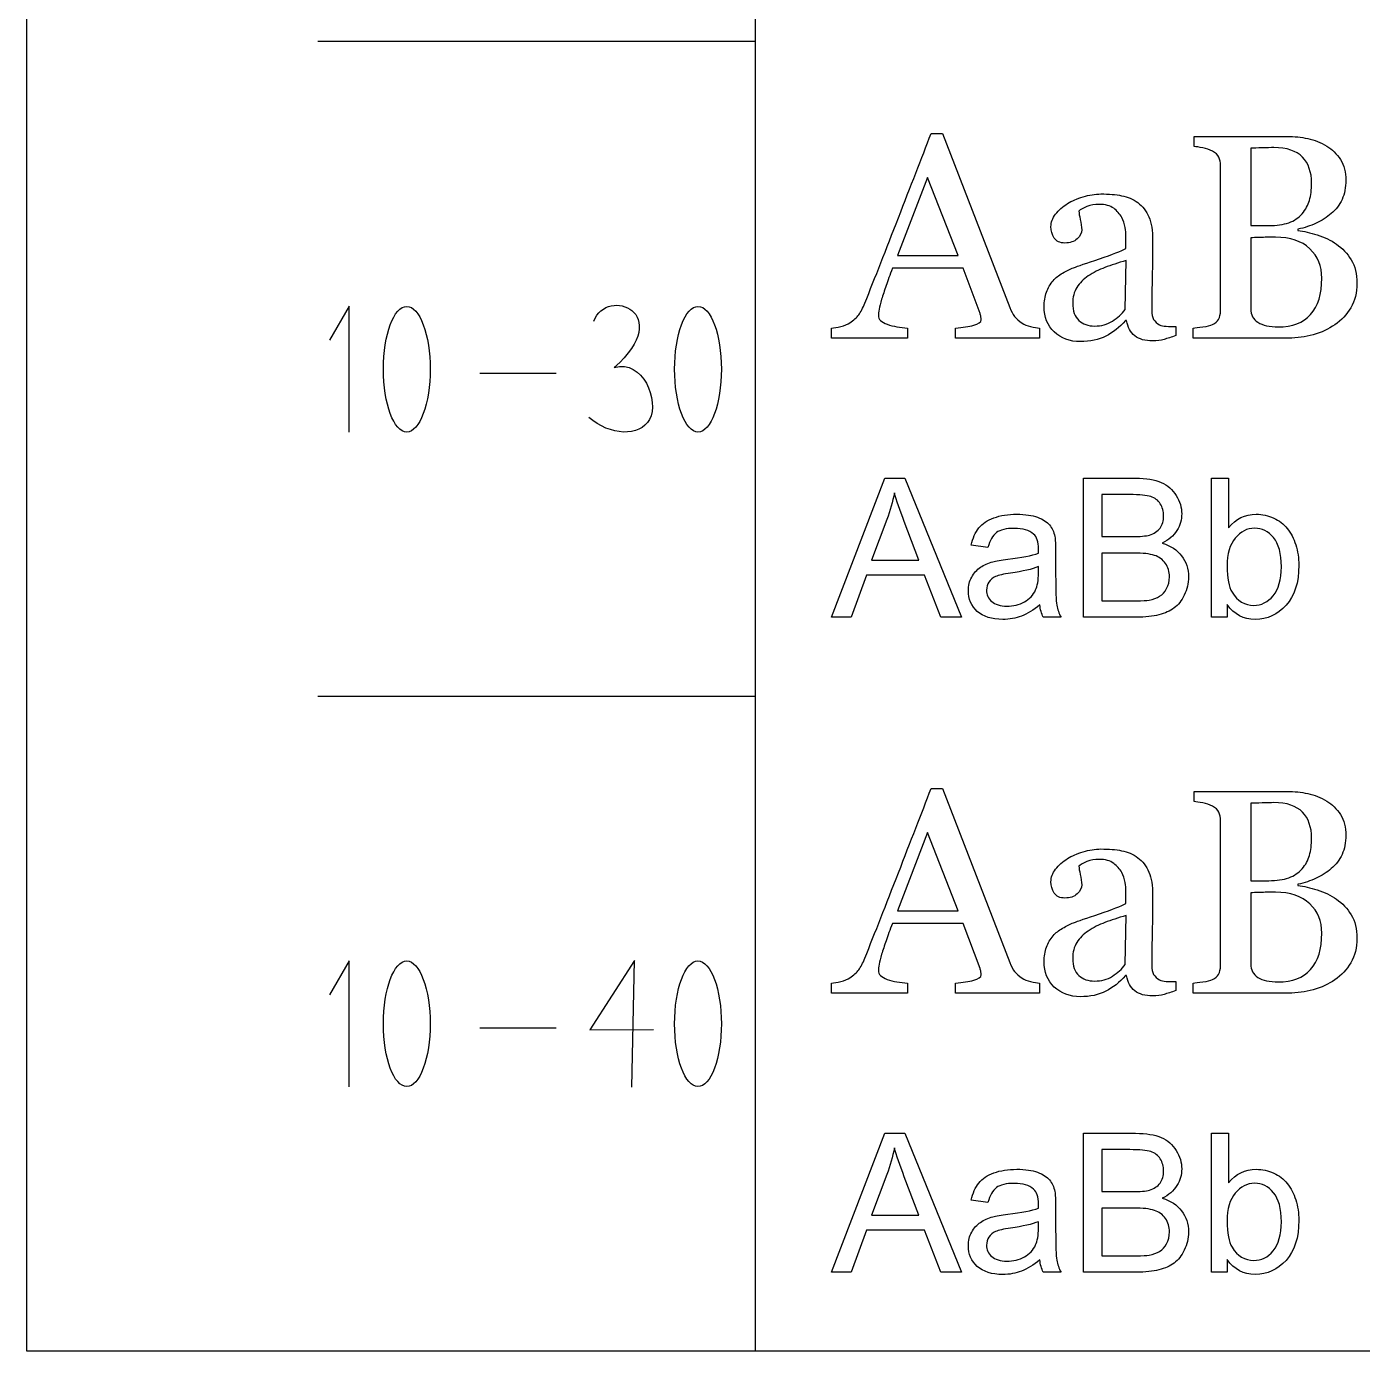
# Model space of a CAD drawing. Header units: inches. Extents: x 0 to 4, y 0 to 2.5.
# Drawn here: x 0 to 1.147, y 0 to 1.137 of the extents above; entities that cross this region are included whole.
import ezdxf

# ---------------------------------------------------------------- set-up
doc = ezdxf.new("R2010")
doc.units = ezdxf.units.IN
doc.layers.get('0').update_dxf_attribs({"linetype": 'CONTINUOUS'})

msp = doc.modelspace()

# ---------------------------------------------------------------- linework, layer by layer
at = {"color": 7}
for p, q in [((0, 0), (0, 2.5)), ((0.62535, 2.5), (0.62535, 0)), ((0.25, 1.125), (0.62535, 1.125)), ((0.776421, 1.045722), (0.786187, 1.045722)), ((0.786187, 1.045722), (0.843926, 0.896308)), ((1.002129, 1.034614), (1.002129, 1.043281)), ((1.002129, 1.043281), (1.082085, 1.043281)), ((1.050836, 1.033149), (1.050836, 0.966621)), ((1.024835, 0.893622), (1.024835, 1.018134)), ((0.77337, 1.008002), (0.747613, 0.940864)), ((0.799615, 0.940864), (0.77337, 1.008002)), ((1.095025, 0.976874), (1.095025, 0.976874)), ((1.050836, 0.966621), (1.066338, 0.966621)), ((1.091363, 0.963569), (1.091363, 0.96247)), ((0.943658, 0.946967), (0.943658, 0.959052)), ((1.050835, 0.956245), (1.050835, 0.895209)), ((0.747613, 0.940864), (0.799615, 0.940864)), ((1.124444, 0.950751), (1.124444, 0.950751)), ((0.80401, 0.929999), (0.743341, 0.929999)), ((0.818414, 0.891181), (0.80401, 0.929999)), ((0.943169, 0.894599), (0.943902, 0.936713)), ((1.111871, 0.921577), (1.111871, 0.921577)), ((0.276854, 0.897512), (0.259957, 0.868246)), ((0.276854, 0.789228), (0.276854, 0.897512)), ((0.944146, 0.885078), (0.943414, 0.885078)), ((0.690972, 0.870063), (0.690972, 0.87873)), ((0.756158, 0.87873), (0.756158, 0.870063)), ((0.797295, 0.870063), (0.797295, 0.87873)), ((0.869439, 0.87873), (0.869439, 0.870063)), ((0.986506, 0.880072), (0.986504, 0.87226)), ((1.001275, 0.870063), (1.001275, 0.87873)), ((0.756158, 0.870063), (0.690972, 0.870063)), ((0.869439, 0.870063), (0.797295, 0.870063)), ((1.083306, 0.870063), (1.001275, 0.870063)), ((0.346379, 0.843369), (0.346379, 0.843369)), ((0.388961, 0.839905), (0.454433, 0.839905)), ((0.596379, 0.843369), (0.596379, 0.843369)), ((0.690972, 0.630425), (0.736789, 0.749729)), ((0.736789, 0.749729), (0.753798, 0.749729)), ((0.753798, 0.749729), (0.802626, 0.630425)), ((0.907281, 0.630425), (0.907281, 0.749729)), ((0.907281, 0.749729), (0.95204, 0.749729)), ((1.017144, 0.630425), (1.017144, 0.749729)), ((1.017144, 0.749729), (1.031792, 0.749729)), ((1.031792, 0.749729), (1.031792, 0.707167)), ((0.946913, 0.73565), (0.923068, 0.73565)), ((0.923068, 0.73565), (0.923068, 0.699599)), ((0.738498, 0.71441), (0.725396, 0.679416)), ((0.765842, 0.679416), (0.753391, 0.712457)), ((0.923068, 0.699599), (0.948866, 0.699599)), ((0.825251, 0.69024), (0.810928, 0.692193)), ((0.725396, 0.679416), (0.765842, 0.679416)), ((0.883356, 0.68617), (0.883356, 0.666639)), ((0.950656, 0.68552), (0.923068, 0.68552)), ((0.923068, 0.68552), (0.923068, 0.644504)), ((0.720839, 0.666558), (0.707737, 0.630425)), ((0.770725, 0.666558), (0.720839, 0.666558)), ((0.784641, 0.630425), (0.770725, 0.666558)), ((0.868543, 0.66843), (0.868544, 0.673801)), ((1.030573, 0.674289), (1.030573, 0.674289)), ((0.923068, 0.644504), (0.952772, 0.644504)), ((0.869765, 0.641086), (0.869764, 0.641086)), ((1.030734, 0.641249), (1.030734, 0.630425)), ((0.707737, 0.630425), (0.690972, 0.630425)), ((0.802626, 0.630425), (0.784641, 0.630425)), ((0.887995, 0.630425), (0.872694, 0.630425)), ((0.952772, 0.630425), (0.907281, 0.630425)), ((1.030734, 0.630425), (1.017144, 0.630425)), ((0.25, 0.5625), (0.625, 0.5625)), ((0.776422, 0.483222), (0.786187, 0.483222)), ((0.786187, 0.483222), (0.843927, 0.333808)), ((1.002129, 0.472114), (1.002129, 0.480781)), ((1.002129, 0.480781), (1.082085, 0.480781)), ((1.050836, 0.470649), (1.050836, 0.404121)), ((1.024835, 0.331123), (1.024835, 0.455634)), ((0.77337, 0.445502), (0.747613, 0.378364)), ((0.799615, 0.378364), (0.77337, 0.445502)), ((1.095025, 0.414375), (1.095025, 0.414374)), ((1.050836, 0.404121), (1.066338, 0.404121)), ((0.943658, 0.384467), (0.943658, 0.396552)), ((1.050835, 0.393745), (1.050835, 0.33271)), ((1.091363, 0.401069), (1.091363, 0.39997)), ((1.124444, 0.388251), (1.124444, 0.388251)), ((0.80401, 0.367499), (0.743341, 0.367499)), ((0.747613, 0.378364), (0.799615, 0.378364)), ((0.818414, 0.328681), (0.80401, 0.367499)), ((0.943169, 0.332099), (0.943902, 0.374213)), ((1.111871, 0.359077), (1.111871, 0.359077)), ((0.276854, 0.335393), (0.259957, 0.306126)), ((0.276854, 0.227109), (0.276854, 0.335393)), ((0.521677, 0.335654), (0.483325, 0.276059)), ((0.519563, 0.226847), (0.521677, 0.335654)), ((0.944146, 0.322577), (0.943414, 0.322577)), ((0.690972, 0.307562), (0.690972, 0.316229)), ((0.756158, 0.316229), (0.756158, 0.307562)), ((0.797295, 0.307563), (0.797295, 0.31623)), ((0.869439, 0.31623), (0.869439, 0.307563)), ((0.986506, 0.317572), (0.986504, 0.30976)), ((1.001275, 0.307563), (1.001275, 0.31623)), ((0.756158, 0.307562), (0.690972, 0.307562)), ((0.869439, 0.307563), (0.797295, 0.307563)), ((1.083306, 0.307563), (1.001275, 0.307563)), ((0.346379, 0.28125), (0.346379, 0.28125)), ((0.388961, 0.277785), (0.454433, 0.277785)), ((0.483325, 0.276059), (0.538037, 0.276449)), ((0.596379, 0.28125), (0.596379, 0.28125)), ((0.690972, 0.067925), (0.736789, 0.187229)), ((0.736789, 0.187229), (0.753798, 0.187229)), ((0.753798, 0.187229), (0.802626, 0.067925)), ((0.907281, 0.067925), (0.907281, 0.187229)), ((0.907281, 0.187229), (0.95204, 0.187229)), ((1.017144, 0.067925), (1.017144, 0.187229)), ((1.017144, 0.187229), (1.031792, 0.187229)), ((1.031792, 0.187229), (1.031792, 0.144667)), ((0.946913, 0.17315), (0.923068, 0.17315)), ((0.923068, 0.17315), (0.923068, 0.137099)), ((0.738498, 0.15191), (0.725396, 0.116916)), ((0.765842, 0.116916), (0.753391, 0.149957)), ((0.825251, 0.12774), (0.810928, 0.129693)), ((0.923068, 0.137099), (0.948866, 0.137099)), ((0.725396, 0.116916), (0.765842, 0.116916)), ((0.883356, 0.123671), (0.883356, 0.104139)), ((0.950656, 0.12302), (0.923068, 0.12302)), ((0.923068, 0.12302), (0.923068, 0.082004)), ((0.720839, 0.104058), (0.707737, 0.067925)), ((0.770725, 0.104058), (0.720839, 0.104058)), ((0.784641, 0.067925), (0.770725, 0.104058)), ((0.868543, 0.10593), (0.868544, 0.111301)), ((1.030573, 0.111789), (1.030573, 0.111789)), ((0.923068, 0.082004), (0.952772, 0.082004)), ((0.869765, 0.078586), (0.869764, 0.078586)), ((1.030734, 0.078749), (1.030734, 0.067925)), ((0.707737, 0.067925), (0.690972, 0.067925)), ((0.802626, 0.067925), (0.784641, 0.067925)), ((0.887995, 0.067925), (0.872694, 0.067925)), ((0.952772, 0.067925), (0.907281, 0.067925)), ((1.030734, 0.067925), (1.017144, 0.067925)), ((4, 0), (0, 0))]:
    msp.add_line(p, q, dxfattribs=at)
for points in [[(0.748345, 0.973335), (0.758843, 1.000434), (0.768202, 1.024564), (0.776421, 1.045722)], [(1.009698, 1.033393), (1.006687, 1.034044), (1.004164, 1.034451), (1.002129, 1.034614)], [(1.017876, 1.030585), (1.015435, 1.031806), (1.012709, 1.032742), (1.009698, 1.033393)], [(1.060723, 1.033393), (1.056817, 1.033312), (1.053521, 1.03323), (1.050836, 1.033149)], [(1.070611, 1.033637), (1.068007, 1.033637), (1.064711, 1.033556), (1.060723, 1.033393)], [(1.095269, 1.025458), (1.090061, 1.030911), (1.081841, 1.033637), (1.070611, 1.033637)], [(1.082085, 1.043281), (1.08827, 1.043281), (1.09417, 1.04267), (1.099786, 1.041449)], [(1.099786, 1.041449), (1.105482, 1.040229), (1.110894, 1.038072), (1.116021, 1.03498)], [(1.116021, 1.03498), (1.120822, 1.032131), (1.124769, 1.028266), (1.127862, 1.023383)], [(1.02337, 1.025458), (1.022474, 1.027574), (1.020643, 1.029283), (1.017876, 1.030585)], [(1.024835, 1.018134), (1.024835, 1.020901), (1.024346, 1.023342), (1.02337, 1.025458)], [(1.103082, 1.00312), (1.103082, 1.012641), (1.100477, 1.020087), (1.095269, 1.025458)], [(1.127862, 1.023383), (1.130954, 1.0185), (1.1325, 1.012559), (1.1325, 1.005561)], [(1.101251, 0.988349), (1.102471, 0.992499), (1.103082, 0.997423), (1.103082, 1.00312)], [(1.1325, 1.005561), (1.1325, 0.999457), (1.131402, 0.994005), (1.129205, 0.989203)], [(0.89361, 0.985664), (0.897272, 0.987942), (0.901707, 0.989855), (0.906916, 0.991401)], [(0.906916, 0.991401), (0.912124, 0.993028), (0.91721, 0.993842), (0.922174, 0.993842)], [(0.922174, 0.993842), (0.92901, 0.993842), (0.934951, 0.993354), (0.939997, 0.992377)], [(0.939997, 0.992377), (0.945124, 0.991482), (0.949762, 0.989488), (0.953913, 0.986396)], [(0.953913, 0.986396), (0.958063, 0.983385), (0.961196, 0.979275), (0.963312, 0.974067)], [(1.095025, 0.976874), (1.098036, 0.980374), (1.100111, 0.984199), (1.101251, 0.988349)], [(1.129205, 0.989203), (1.127007, 0.984483), (1.123915, 0.980414), (1.119927, 0.976996)], [(0.879328, 0.965766), (0.879328, 0.96951), (0.88063, 0.97309), (0.883234, 0.976508)], [(0.883234, 0.976508), (0.885919, 0.979926), (0.889378, 0.982978), (0.89361, 0.985664)], [(0.910089, 0.982978), (0.906915, 0.981757), (0.904677, 0.980455), (0.903375, 0.979072)], [(0.903375, 0.979072), (0.903375, 0.977444), (0.903741, 0.975044), (0.904474, 0.97187)], [(0.920587, 0.984931), (0.916843, 0.984931), (0.913344, 0.98428), (0.910089, 0.982978)], [(0.93316, 0.981513), (0.93023, 0.983792), (0.926039, 0.984931), (0.920587, 0.984931)], [(0.940118, 0.973701), (0.938491, 0.976712), (0.936171, 0.979316), (0.93316, 0.981513)], [(1.083428, 0.969184), (1.08823, 0.970893), (1.092095, 0.973456), (1.095025, 0.976874)], [(1.119927, 0.976996), (1.116184, 0.973741), (1.111871, 0.970974), (1.106988, 0.968695)], [(0.719537, 0.900093), (0.728244, 0.921821), (0.737847, 0.946235), (0.748345, 0.973335)], [(0.882135, 0.956), (0.880263, 0.95893), (0.879328, 0.962185), (0.879328, 0.965766)], [(0.904474, 0.97187), (0.905288, 0.968696), (0.905695, 0.965766), (0.905695, 0.963081)], [(0.942926, 0.965156), (0.942519, 0.968167), (0.941583, 0.971015), (0.940118, 0.973701)], [(0.943658, 0.959052), (0.943658, 0.96011), (0.943414, 0.962145), (0.942926, 0.965156)], [(0.963312, 0.974067), (0.965509, 0.96894), (0.966608, 0.962307), (0.966608, 0.954169)], [(1.066338, 0.966621), (1.073012, 0.966621), (1.078708, 0.967475), (1.083428, 0.969184)], [(1.106988, 0.968695), (1.102187, 0.966498), (1.096978, 0.964789), (1.091363, 0.963569)], [(0.891168, 0.951728), (0.887099, 0.951728), (0.884088, 0.953152), (0.882135, 0.956)], [(0.901788, 0.955268), (0.899266, 0.952908), (0.895726, 0.951728), (0.891168, 0.951728)], [(0.905695, 0.963081), (0.905695, 0.960232), (0.904393, 0.957628), (0.901788, 0.955268)], [(0.966608, 0.954169), (0.966608, 0.942532), (0.966486, 0.932197), (0.966242, 0.923163)], [(1.058892, 0.956489), (1.055311, 0.956407), (1.052626, 0.956326), (1.050835, 0.956245)], [(1.072076, 0.956733), (1.066867, 0.956733), (1.062473, 0.956651), (1.058892, 0.956489)], [(1.101495, 0.946845), (1.094659, 0.953437), (1.084852, 0.956733), (1.072076, 0.956733)], [(1.091363, 0.96247), (1.096327, 0.9619), (1.101861, 0.960639), (1.107965, 0.958685)], [(1.107965, 0.958685), (1.114149, 0.956814), (1.119643, 0.954169), (1.124444, 0.950751)], [(0.920953, 0.938178), (0.932183, 0.941922), (0.939752, 0.944851), (0.943658, 0.946967)], [(1.111871, 0.921577), (1.111871, 0.93183), (1.108412, 0.940253), (1.101495, 0.946845)], [(1.124444, 0.950751), (1.129489, 0.947333), (1.133681, 0.942858), (1.137017, 0.937324)], [(0.743341, 0.929999), (0.741062, 0.924303), (0.73919, 0.919338), (0.737725, 0.915107)], [(0.889337, 0.925849), (0.892673, 0.927802), (0.895806, 0.929348), (0.898736, 0.930488)], [(0.898736, 0.930488), (0.902398, 0.931871), (0.909804, 0.934435), (0.920953, 0.938178)], [(0.925713, 0.930732), (0.920505, 0.928779), (0.915663, 0.926337), (0.911187, 0.923408)], [(0.943902, 0.936713), (0.936985, 0.934679), (0.930922, 0.932685), (0.925713, 0.930732)], [(1.137017, 0.937324), (1.140354, 0.93179), (1.142022, 0.925076), (1.142022, 0.917182)], [(0.875421, 0.909492), (0.876723, 0.913154), (0.878676, 0.91645), (0.88128, 0.919379)], [(0.88128, 0.919379), (0.883315, 0.921821), (0.886, 0.923977), (0.889337, 0.925849)], [(0.911187, 0.923408), (0.907118, 0.920641), (0.903904, 0.917345), (0.901544, 0.91352)], [(0.966242, 0.923163), (0.965998, 0.914212), (0.965876, 0.904405), (0.965876, 0.893744)], [(1.102227, 0.890327), (1.108656, 0.897407), (1.111871, 0.907823), (1.111871, 0.921577)], [(0.486745, 0.884622), (0.498421, 0.915011), (0.556876, 0.89153), (0.504473, 0.844768)], [(0.737725, 0.915107), (0.736342, 0.910875), (0.73508, 0.906969), (0.733941, 0.903388)], [(0.873467, 0.897041), (0.873467, 0.901679), (0.874118, 0.90583), (0.875421, 0.909492)], [(0.901544, 0.91352), (0.899183, 0.909776), (0.898003, 0.905301), (0.898003, 0.900092)], [(1.142022, 0.917182), (1.142022, 0.909125), (1.140272, 0.902127), (1.136773, 0.896186)], [(0.306215, 0.843369), (0.306215, 0.873164), (0.315206, 0.897317), (0.326297, 0.897317)], [(0.326297, 0.897317), (0.331623, 0.897317), (0.336731, 0.891633), (0.340498, 0.881516)], [(0.562097, 0.881516), (0.565863, 0.891633), (0.570971, 0.897317), (0.576297, 0.897317)], [(0.576297, 0.897317), (0.587388, 0.897317), (0.596379, 0.873164), (0.596379, 0.843369)], [(0.714288, 0.890083), (0.716078, 0.892524), (0.717828, 0.895861), (0.719537, 0.900093)], [(0.731744, 0.894843), (0.731337, 0.892646), (0.731134, 0.890855), (0.731134, 0.889472)], [(0.733941, 0.903388), (0.732883, 0.899888), (0.732151, 0.89704), (0.731744, 0.894843)], [(0.843926, 0.896308), (0.845147, 0.893135), (0.84653, 0.890571), (0.848077, 0.888618)], [(0.882134, 0.875312), (0.876356, 0.880846), (0.873467, 0.888089), (0.873467, 0.897041)], [(0.898003, 0.900092), (0.898003, 0.893338), (0.899753, 0.888373), (0.903252, 0.8852)], [(0.932061, 0.884589), (0.936455, 0.887438), (0.940158, 0.890774), (0.943169, 0.894599)], [(1.050835, 0.895209), (1.050835, 0.890083), (1.052911, 0.886217), (1.057061, 0.883613)], [(1.136773, 0.896186), (1.133274, 0.890245), (1.128716, 0.885362), (1.123101, 0.881538)], [(0.698907, 0.880073), (0.702081, 0.880887), (0.704685, 0.881945), (0.706719, 0.883247)], [(0.706719, 0.883247), (0.709974, 0.885444), (0.712497, 0.887723), (0.714288, 0.890083)], [(0.731134, 0.889472), (0.731134, 0.886217), (0.733697, 0.883694), (0.738824, 0.881903)], [(0.813043, 0.881171), (0.817274, 0.882392), (0.81939, 0.883898), (0.81939, 0.885688)], [(0.819146, 0.888373), (0.818983, 0.889431), (0.818739, 0.890367), (0.818414, 0.891181)], [(0.81939, 0.885688), (0.81939, 0.88642), (0.819309, 0.887315), (0.819146, 0.888373)], [(0.848077, 0.888618), (0.849623, 0.886665), (0.851779, 0.884752), (0.854546, 0.882881)], [(0.903252, 0.8852), (0.906833, 0.882026), (0.91135, 0.880439), (0.916802, 0.880439)], [(0.916802, 0.880439), (0.92258, 0.880439), (0.927666, 0.881822), (0.932061, 0.884589)], [(0.943414, 0.885078), (0.938124, 0.879218), (0.932427, 0.874742), (0.926324, 0.87165)], [(0.951348, 0.872016), (0.947605, 0.875027), (0.945204, 0.879381), (0.944146, 0.885078)], [(0.965876, 0.893744), (0.965876, 0.890571), (0.966405, 0.888048), (0.967463, 0.886176)], [(0.967463, 0.886176), (0.968602, 0.884304), (0.970311, 0.882717), (0.97259, 0.881415)], [(1.017876, 0.881659), (1.020399, 0.882799), (1.02219, 0.884304), (1.023248, 0.886176)], [(1.023248, 0.886176), (1.024306, 0.888129), (1.024835, 0.890611), (1.024835, 0.893622)], [(1.057061, 0.883613), (1.061211, 0.881009), (1.066989, 0.879706), (1.074395, 0.879706)], [(1.074395, 0.879706), (1.086521, 0.879706), (1.095798, 0.883247), (1.102227, 0.890327)], [(0.340498, 0.881516), (0.344264, 0.871399), (0.346379, 0.857677), (0.346379, 0.843369)], [(0.556215, 0.843369), (0.556215, 0.857677), (0.558331, 0.871399), (0.562097, 0.881516)], [(0.690972, 0.87873), (0.693088, 0.878893), (0.695733, 0.87934), (0.698907, 0.880073)], [(0.738824, 0.881903), (0.743951, 0.880113), (0.749729, 0.879055), (0.756158, 0.87873)], [(0.797295, 0.87873), (0.803643, 0.879137), (0.808892, 0.879951), (0.813043, 0.881171)], [(0.854546, 0.882881), (0.856418, 0.881741), (0.858859, 0.880765), (0.861871, 0.879951)], [(0.861871, 0.879951), (0.864882, 0.879219), (0.867405, 0.878812), (0.869439, 0.87873)], [(0.904473, 0.867011), (0.89544, 0.867011), (0.887994, 0.869778), (0.882134, 0.875312)], [(0.926324, 0.87165), (0.920302, 0.868557), (0.913018, 0.867011), (0.904473, 0.867011)], [(0.966607, 0.867622), (0.960259, 0.867622), (0.955173, 0.869086), (0.951348, 0.872016)], [(0.97259, 0.881415), (0.97381, 0.880683), (0.975723, 0.880276), (0.978327, 0.880194)], [(0.986504, 0.87226), (0.98268, 0.870877), (0.979302, 0.869778), (0.976373, 0.868964)], [(0.978327, 0.880194), (0.981013, 0.880113), (0.983739, 0.880072), (0.986506, 0.880072)], [(1.001275, 0.87873), (1.003228, 0.878893), (1.006076, 0.879218), (1.00982, 0.879706)], [(1.00982, 0.879706), (1.013563, 0.880276), (1.016249, 0.880927), (1.017876, 0.881659)], [(1.104546, 0.872993), (1.09771, 0.87104), (1.09063, 0.870063), (1.083306, 0.870063)], [(1.123101, 0.881538), (1.117649, 0.877794), (1.111464, 0.874946), (1.104546, 0.872993)], [(0.976373, 0.868964), (0.973524, 0.868069), (0.970269, 0.867622), (0.966607, 0.867622)], [(0.504473, 0.844768), (0.528882, 0.852325), (0.543358, 0.815964), (0.534697, 0.800261)], [(0.326297, 0.789421), (0.315206, 0.789421), (0.306215, 0.813574), (0.306215, 0.843369)], [(0.346379, 0.843369), (0.346379, 0.829061), (0.344264, 0.815339), (0.340498, 0.805222)], [(0.562097, 0.805222), (0.558331, 0.815339), (0.556215, 0.829061), (0.556215, 0.843369)], [(0.596379, 0.843369), (0.596379, 0.813574), (0.587388, 0.789421), (0.576297, 0.789421)], [(0.340498, 0.805222), (0.336731, 0.795105), (0.331623, 0.789421), (0.326297, 0.789421)], [(0.576297, 0.789421), (0.570971, 0.789421), (0.565863, 0.795105), (0.562097, 0.805222)], [(0.534697, 0.800261), (0.526286, 0.785012), (0.500885, 0.786003), (0.482482, 0.802027)], [(0.95204, 0.749729), (0.961154, 0.749729), (0.968451, 0.748508), (0.973931, 0.746066)], [(0.973931, 0.746066), (0.979465, 0.743679), (0.983778, 0.739963), (0.98687, 0.734917)], [(0.744927, 0.737196), (0.743408, 0.729546), (0.741265, 0.721951), (0.738498, 0.71441)], [(0.753391, 0.712457), (0.749593, 0.722493), (0.746772, 0.73074), (0.744927, 0.737196)], [(0.96506, 0.733941), (0.961534, 0.73508), (0.955485, 0.73565), (0.946913, 0.73565)], [(0.973198, 0.727756), (0.971299, 0.730794), (0.968587, 0.732856), (0.96506, 0.733941)], [(0.98687, 0.734917), (0.990017, 0.729926), (0.99159, 0.724691), (0.99159, 0.719211)], [(0.976047, 0.717339), (0.976047, 0.7213), (0.975097, 0.724772), (0.973198, 0.727756)], [(0.817357, 0.707004), (0.820341, 0.710802), (0.824654, 0.713704), (0.830296, 0.715712)], [(0.830296, 0.715712), (0.835939, 0.717773), (0.842476, 0.718804), (0.849909, 0.718804)], [(0.849909, 0.718804), (0.857288, 0.718804), (0.863283, 0.717936), (0.867894, 0.7162)], [(0.867894, 0.7162), (0.872506, 0.714464), (0.875896, 0.712267), (0.878067, 0.709608)], [(0.972954, 0.706923), (0.975016, 0.70969), (0.976047, 0.713162), (0.976047, 0.717339)], [(0.99159, 0.719211), (0.99159, 0.714111), (0.990207, 0.70931), (0.98744, 0.704807)], [(1.031792, 0.707167), (1.037977, 0.714925), (1.045871, 0.718804), (1.055474, 0.718804)], [(1.055474, 0.718804), (1.060791, 0.718804), (1.065809, 0.717719), (1.070529, 0.715549)], [(1.070529, 0.715549), (1.075303, 0.713433), (1.07921, 0.710422), (1.082248, 0.706516)], [(0.810928, 0.692193), (0.81223, 0.698323), (0.814373, 0.70326), (0.817357, 0.707004)], [(0.832494, 0.703016), (0.829239, 0.700629), (0.826824, 0.69637), (0.825251, 0.69024)], [(0.847793, 0.706678), (0.840903, 0.706678), (0.835803, 0.705458), (0.832494, 0.703016)], [(0.864476, 0.701714), (0.860733, 0.705024), (0.855172, 0.706678), (0.847793, 0.706678)], [(0.868626, 0.6891), (0.868626, 0.695068), (0.867243, 0.699273), (0.864476, 0.701714)], [(0.878067, 0.709608), (0.880237, 0.707004), (0.881756, 0.703694), (0.882624, 0.69968)], [(0.882624, 0.69968), (0.883112, 0.697184), (0.883356, 0.692681), (0.883356, 0.68617)], [(0.948866, 0.699599), (0.955864, 0.699599), (0.960883, 0.70006), (0.963921, 0.700982)], [(0.963921, 0.700982), (0.967936, 0.702175), (0.970947, 0.704156), (0.972954, 0.706923)], [(0.98744, 0.704807), (0.984673, 0.700304), (0.980496, 0.696669), (0.974907, 0.693902)], [(1.054173, 0.70676), (1.047771, 0.70676), (1.042237, 0.703966), (1.037571, 0.698378)], [(1.070368, 0.698703), (1.065919, 0.704074), (1.060521, 0.70676), (1.054173, 0.70676)], [(1.082248, 0.706516), (1.08534, 0.702664), (1.087755, 0.697998), (1.089491, 0.692519)], [(0.868544, 0.685275), (0.868599, 0.687283), (0.868626, 0.688558), (0.868626, 0.6891)], [(0.974907, 0.693902), (0.982123, 0.691786), (0.987657, 0.688178), (0.991509, 0.683078)], [(1.037571, 0.698378), (1.032906, 0.692844), (1.030573, 0.684815), (1.030573, 0.674289)], [(1.077122, 0.67372), (1.077122, 0.685004), (1.074871, 0.693332), (1.070368, 0.698703)], [(1.089491, 0.692519), (1.091227, 0.687039), (1.092095, 0.68118), (1.092095, 0.67494)], [(0.818821, 0.673231), (0.821967, 0.675347), (0.825494, 0.676948), (0.8294, 0.678033)], [(0.8294, 0.678033), (0.832275, 0.678792), (0.836616, 0.679525), (0.842421, 0.68023)], [(0.842421, 0.68023), (0.854248, 0.68164), (0.862956, 0.683322), (0.868544, 0.685275)], [(0.968071, 0.683485), (0.964057, 0.684842), (0.958252, 0.68552), (0.950656, 0.68552)], [(0.977593, 0.676568), (0.975314, 0.679877), (0.97214, 0.682183), (0.968071, 0.683485)], [(0.981011, 0.665012), (0.981011, 0.669461), (0.979872, 0.673313), (0.977593, 0.676568)], [(0.991509, 0.683078), (0.995415, 0.677978), (0.997368, 0.671956), (0.997368, 0.665012)], [(0.811252, 0.664768), (0.813205, 0.668294), (0.815728, 0.671115), (0.818821, 0.673231)], [(0.831841, 0.665338), (0.829346, 0.664253), (0.82742, 0.662652), (0.826063, 0.660536)], [(0.844618, 0.668267), (0.838596, 0.667399), (0.834337, 0.666423), (0.831841, 0.665338)], [(0.868544, 0.673801), (0.863227, 0.671631), (0.855251, 0.669786), (0.844618, 0.668267)], [(0.866183, 0.653782), (0.867757, 0.657091), (0.868543, 0.661974), (0.868543, 0.66843)], [(0.883356, 0.666639), (0.883356, 0.653022), (0.883655, 0.644395), (0.884251, 0.64076)], [(1.030573, 0.674289), (1.030573, 0.663927), (1.031983, 0.65644), (1.034805, 0.651828)], [(1.070124, 0.648817), (1.074789, 0.654405), (1.077122, 0.662706), (1.077122, 0.67372)], [(1.092095, 0.67494), (1.092095, 0.660129), (1.088433, 0.648682), (1.081109, 0.640598)], [(0.808404, 0.653212), (0.808404, 0.657444), (0.809353, 0.661296), (0.811252, 0.664768)], [(0.826063, 0.660536), (0.824707, 0.658475), (0.824028, 0.656169), (0.824028, 0.653619)], [(0.824028, 0.653619), (0.824028, 0.649713), (0.825493, 0.646457), (0.828423, 0.643853)], [(0.856499, 0.643609), (0.860894, 0.646105), (0.864122, 0.649496), (0.866183, 0.653782)], [(0.972629, 0.648329), (0.97507, 0.649848), (0.977078, 0.652045), (0.978651, 0.654921)], [(0.978651, 0.654921), (0.980224, 0.657851), (0.981011, 0.661214), (0.981011, 0.665012)], [(0.997368, 0.665012), (0.997368, 0.659424), (0.996175, 0.654215), (0.993788, 0.649387)], [(0.816054, 0.635389), (0.810954, 0.640055), (0.808404, 0.645996), (0.808404, 0.653212)], [(0.828423, 0.643853), (0.831407, 0.641249), (0.835747, 0.639947), (0.841444, 0.639947)], [(0.841444, 0.639947), (0.847086, 0.639947), (0.852105, 0.641168), (0.856499, 0.643609)], [(0.952772, 0.644504), (0.957872, 0.644504), (0.961453, 0.644694), (0.963514, 0.645074)], [(0.963514, 0.645074), (0.967149, 0.645725), (0.970187, 0.64681), (0.972629, 0.648329)], [(0.993788, 0.649387), (0.991455, 0.644613), (0.988552, 0.640923), (0.98508, 0.638319)], [(1.034805, 0.651828), (1.039416, 0.644287), (1.045655, 0.640517), (1.053522, 0.640517)], [(1.053522, 0.640517), (1.059924, 0.640517), (1.065458, 0.643283), (1.070124, 0.648817)], [(0.837945, 0.628472), (0.82845, 0.628472), (0.821153, 0.630778), (0.816054, 0.635389)], [(0.854058, 0.631321), (0.849067, 0.629422), (0.843696, 0.628472), (0.837945, 0.628472)], [(0.869764, 0.641086), (0.864339, 0.636475), (0.859104, 0.633219), (0.854058, 0.631321)], [(0.872694, 0.630425), (0.871175, 0.633463), (0.870198, 0.637017), (0.869765, 0.641086)], [(0.884251, 0.64076), (0.884902, 0.63718), (0.88615, 0.633735), (0.887995, 0.630425)], [(0.971978, 0.632378), (0.966769, 0.631076), (0.960367, 0.630425), (0.952772, 0.630425)], [(0.98508, 0.638319), (0.981608, 0.635715), (0.97724, 0.633735), (0.971978, 0.632378)], [(1.054741, 0.628472), (1.044542, 0.628472), (1.036539, 0.632731), (1.030734, 0.641249)], [(1.081109, 0.640598), (1.073784, 0.632514), (1.064995, 0.628472), (1.054741, 0.628472)], [(0.748346, 0.410834), (0.758844, 0.437934), (0.768202, 0.462063), (0.776422, 0.483222)], [(1.009698, 0.470893), (1.006687, 0.471544), (1.004164, 0.471951), (1.002129, 0.472114)], [(1.017876, 0.468085), (1.015435, 0.469306), (1.012709, 0.470242), (1.009698, 0.470893)], [(1.060723, 0.470893), (1.056817, 0.470812), (1.053521, 0.47073), (1.050836, 0.470649)], [(1.070611, 0.471137), (1.068007, 0.471137), (1.064711, 0.471056), (1.060723, 0.470893)], [(1.095269, 0.462958), (1.090061, 0.468411), (1.081841, 0.471137), (1.070611, 0.471137)], [(1.082085, 0.480781), (1.08827, 0.480781), (1.09417, 0.48017), (1.099786, 0.47895)], [(1.099786, 0.47895), (1.105482, 0.477729), (1.110894, 0.475572), (1.116021, 0.47248)], [(1.116021, 0.47248), (1.120822, 0.469632), (1.124769, 0.465766), (1.127862, 0.460883)], [(1.02337, 0.462958), (1.022474, 0.465074), (1.020643, 0.466783), (1.017876, 0.468085)], [(1.024835, 0.455634), (1.024835, 0.458401), (1.024346, 0.460843), (1.02337, 0.462958)], [(1.103082, 0.44062), (1.103082, 0.450141), (1.100477, 0.457587), (1.095269, 0.462958)], [(1.127862, 0.460883), (1.130954, 0.456), (1.1325, 0.45006), (1.1325, 0.443061)], [(1.101251, 0.425849), (1.102471, 0.429999), (1.103082, 0.434923), (1.103082, 0.44062)], [(1.1325, 0.443061), (1.1325, 0.436958), (1.131402, 0.431505), (1.129205, 0.426704)], [(0.89361, 0.423163), (0.897272, 0.425442), (0.901707, 0.427354), (0.906916, 0.4289)], [(0.906916, 0.4289), (0.912124, 0.430528), (0.91721, 0.431342), (0.922174, 0.431342)], [(0.922174, 0.431342), (0.92901, 0.431342), (0.934951, 0.430853), (0.939997, 0.429877)], [(0.939997, 0.429877), (0.945124, 0.428982), (0.949762, 0.426988), (0.953913, 0.423895)], [(1.095025, 0.414374), (1.098036, 0.417874), (1.100111, 0.421699), (1.101251, 0.425849)], [(1.129205, 0.426704), (1.127007, 0.421984), (1.123915, 0.417915), (1.119927, 0.414497)], [(0.879328, 0.403266), (0.879328, 0.407009), (0.88063, 0.41059), (0.883234, 0.414008)], [(0.883234, 0.414008), (0.885919, 0.417426), (0.889378, 0.420478), (0.89361, 0.423163)], [(0.910089, 0.420478), (0.906915, 0.419257), (0.904677, 0.417955), (0.903375, 0.416571)], [(0.903375, 0.416571), (0.903375, 0.414944), (0.903741, 0.412543), (0.904474, 0.409369)], [(0.920587, 0.422431), (0.916843, 0.422431), (0.913344, 0.42178), (0.910089, 0.420478)], [(0.93316, 0.419013), (0.93023, 0.421292), (0.926039, 0.422431), (0.920587, 0.422431)], [(0.940118, 0.4112), (0.938491, 0.414211), (0.936171, 0.416816), (0.93316, 0.419013)], [(0.953913, 0.423895), (0.958063, 0.420884), (0.961196, 0.416775), (0.963312, 0.411566)], [(1.083428, 0.406684), (1.08823, 0.408393), (1.092095, 0.410956), (1.095025, 0.414375)], [(1.119927, 0.414497), (1.116184, 0.411241), (1.111871, 0.408474), (1.106988, 0.406196)], [(0.719537, 0.337592), (0.728245, 0.359321), (0.737847, 0.383735), (0.748346, 0.410834)], [(0.882135, 0.3935), (0.880263, 0.39643), (0.879328, 0.399685), (0.879328, 0.403266)], [(0.904474, 0.409369), (0.905288, 0.406195), (0.905695, 0.403266), (0.905695, 0.40058)], [(0.942926, 0.402655), (0.942519, 0.405667), (0.941583, 0.408515), (0.940118, 0.4112)], [(0.943658, 0.396552), (0.943658, 0.39761), (0.943414, 0.399644), (0.942926, 0.402655)], [(0.963312, 0.411566), (0.965509, 0.406439), (0.966608, 0.399807), (0.966608, 0.391669)], [(1.066338, 0.404121), (1.073012, 0.404121), (1.078708, 0.404975), (1.083428, 0.406684)], [(1.106988, 0.406196), (1.102187, 0.403998), (1.096978, 0.402289), (1.091363, 0.401069)], [(0.891168, 0.389228), (0.887099, 0.389228), (0.884088, 0.390652), (0.882135, 0.3935)], [(0.901788, 0.392768), (0.899266, 0.390408), (0.895726, 0.389228), (0.891168, 0.389228)], [(0.905695, 0.40058), (0.905695, 0.397732), (0.904393, 0.395128), (0.901788, 0.392768)], [(0.966608, 0.391669), (0.966608, 0.380031), (0.966486, 0.369696), (0.966242, 0.360663)], [(1.058892, 0.393989), (1.055311, 0.393907), (1.052626, 0.393826), (1.050835, 0.393745)], [(1.072076, 0.394233), (1.066867, 0.394233), (1.062473, 0.394152), (1.058892, 0.393989)], [(1.101495, 0.384345), (1.094659, 0.390937), (1.084852, 0.394233), (1.072076, 0.394233)], [(1.091363, 0.39997), (1.096327, 0.3994), (1.101861, 0.398139), (1.107965, 0.396186)], [(1.107965, 0.396186), (1.114149, 0.394314), (1.119643, 0.391669), (1.124444, 0.388251)], [(0.920953, 0.375678), (0.932183, 0.379421), (0.939752, 0.382351), (0.943658, 0.384467)], [(1.111871, 0.359077), (1.111871, 0.369331), (1.108412, 0.377753), (1.101495, 0.384345)], [(1.124444, 0.388251), (1.129489, 0.384833), (1.133681, 0.380358), (1.137017, 0.374824)], [(0.743341, 0.367499), (0.741062, 0.361803), (0.73919, 0.356838), (0.737725, 0.352607)], [(0.889337, 0.363349), (0.892673, 0.365302), (0.895806, 0.366848), (0.898736, 0.367987)], [(0.898736, 0.367987), (0.902398, 0.369371), (0.909804, 0.371934), (0.920953, 0.375678)], [(0.925713, 0.368232), (0.920505, 0.366279), (0.915663, 0.363837), (0.911187, 0.360908)], [(0.943902, 0.374213), (0.936985, 0.372179), (0.930922, 0.370185), (0.925713, 0.368232)], [(1.137017, 0.374824), (1.140354, 0.36929), (1.142022, 0.362576), (1.142022, 0.354682)], [(0.875421, 0.346991), (0.876723, 0.350653), (0.878676, 0.353949), (0.88128, 0.356879)], [(0.88128, 0.356879), (0.883315, 0.359321), (0.886, 0.361477), (0.889337, 0.363349)], [(0.911187, 0.360908), (0.907118, 0.358141), (0.903904, 0.354845), (0.901544, 0.35102)], [(0.966242, 0.360663), (0.965998, 0.351711), (0.965876, 0.341905), (0.965876, 0.331244)], [(1.102227, 0.327827), (1.108656, 0.334907), (1.111871, 0.345323), (1.111871, 0.359077)], [(0.737725, 0.352607), (0.736342, 0.348375), (0.73508, 0.344469), (0.733941, 0.340888)], [(0.873467, 0.33454), (0.873467, 0.339179), (0.874118, 0.343329), (0.875421, 0.346991)], [(0.901544, 0.35102), (0.899183, 0.347277), (0.898003, 0.342801), (0.898003, 0.337592)], [(1.142022, 0.354682), (1.142022, 0.346625), (1.140272, 0.339627), (1.136773, 0.333686)], [(0.306215, 0.28125), (0.306215, 0.311044), (0.315206, 0.335198), (0.326297, 0.335198)], [(0.326297, 0.335198), (0.331623, 0.335198), (0.336731, 0.329514), (0.340498, 0.319397)], [(0.556215, 0.28125), (0.556215, 0.311044), (0.565206, 0.335198), (0.576297, 0.335198)], [(0.576297, 0.335198), (0.581623, 0.335198), (0.586731, 0.329514), (0.590498, 0.319397)], [(0.714288, 0.327582), (0.716078, 0.330024), (0.717828, 0.33336), (0.719537, 0.337592)], [(0.733941, 0.340888), (0.732883, 0.337388), (0.732151, 0.33454), (0.731744, 0.332343)], [(0.843927, 0.333808), (0.845147, 0.330634), (0.846531, 0.328071), (0.848077, 0.326117)], [(0.882134, 0.312812), (0.876356, 0.318346), (0.873467, 0.325588), (0.873467, 0.33454)], [(0.898003, 0.337592), (0.898003, 0.330838), (0.899753, 0.325874), (0.903252, 0.3227)], [(1.050835, 0.33271), (1.050835, 0.327583), (1.052911, 0.323717), (1.057061, 0.321113)], [(1.136773, 0.333686), (1.133274, 0.327745), (1.128716, 0.322862), (1.123101, 0.319038)], [(0.70672, 0.320746), (0.709975, 0.322944), (0.712498, 0.325222), (0.714288, 0.327582)], [(0.731744, 0.332343), (0.731337, 0.330145), (0.731134, 0.328355), (0.731134, 0.326972)], [(0.731134, 0.326972), (0.731134, 0.323717), (0.733697, 0.321194), (0.738824, 0.319403)], [(0.813043, 0.318671), (0.817274, 0.319892), (0.81939, 0.321398), (0.81939, 0.323188)], [(0.819146, 0.325873), (0.818983, 0.326931), (0.818739, 0.327867), (0.818414, 0.328681)], [(0.81939, 0.323188), (0.81939, 0.32392), (0.819309, 0.324816), (0.819146, 0.325873)], [(0.848077, 0.326117), (0.849623, 0.324164), (0.85178, 0.322252), (0.854547, 0.32038)], [(0.903252, 0.3227), (0.906833, 0.319526), (0.91135, 0.317939), (0.916802, 0.317939)], [(0.916802, 0.317939), (0.92258, 0.317939), (0.927666, 0.319322), (0.932061, 0.322089)], [(0.943414, 0.322577), (0.938124, 0.316718), (0.932427, 0.312242), (0.926324, 0.30915)], [(0.932061, 0.322089), (0.936455, 0.324938), (0.940158, 0.328274), (0.943169, 0.332099)], [(0.951348, 0.309516), (0.947605, 0.312527), (0.945204, 0.316881), (0.944146, 0.322577)], [(0.965876, 0.331244), (0.965876, 0.32807), (0.966405, 0.325547), (0.967463, 0.323676)], [(0.967463, 0.323676), (0.968602, 0.321804), (0.970311, 0.320217), (0.97259, 0.318915)], [(1.017876, 0.31916), (1.020399, 0.320299), (1.02219, 0.321805), (1.023248, 0.323677)], [(1.023248, 0.323677), (1.024306, 0.32563), (1.024835, 0.328112), (1.024835, 0.331123)], [(1.057061, 0.321113), (1.061211, 0.318509), (1.066989, 0.317207), (1.074395, 0.317207)], [(1.074395, 0.317207), (1.086521, 0.317207), (1.095798, 0.320747), (1.102227, 0.327827)], [(0.340498, 0.319397), (0.344264, 0.309279), (0.346379, 0.295557), (0.346379, 0.28125)], [(0.590498, 0.319397), (0.594264, 0.309279), (0.596379, 0.295558), (0.596379, 0.28125)], [(0.690972, 0.316229), (0.693088, 0.316392), (0.695733, 0.31684), (0.698907, 0.317572)], [(0.698907, 0.317572), (0.702081, 0.318386), (0.704685, 0.319444), (0.70672, 0.320746)], [(0.738824, 0.319403), (0.743951, 0.317613), (0.749729, 0.316555), (0.756158, 0.316229)], [(0.797295, 0.31623), (0.803643, 0.316637), (0.808892, 0.317451), (0.813043, 0.318671)], [(0.854547, 0.32038), (0.856418, 0.319241), (0.85886, 0.318264), (0.861871, 0.317451)], [(0.861871, 0.317451), (0.864882, 0.316718), (0.867405, 0.316311), (0.869439, 0.31623)], [(0.904473, 0.304511), (0.89544, 0.304511), (0.887994, 0.307278), (0.882134, 0.312812)], [(0.97259, 0.318915), (0.97381, 0.318183), (0.975723, 0.317776), (0.978327, 0.317694)], [(0.986504, 0.30976), (0.98268, 0.308377), (0.979302, 0.307278), (0.976373, 0.306464)], [(0.978327, 0.317694), (0.981013, 0.317613), (0.983739, 0.317572), (0.986506, 0.317572)], [(1.001275, 0.31623), (1.003228, 0.316393), (1.006076, 0.316718), (1.00982, 0.317207)], [(1.00982, 0.317207), (1.013563, 0.317776), (1.016249, 0.318428), (1.017876, 0.31916)], [(1.104546, 0.310493), (1.09771, 0.30854), (1.09063, 0.307563), (1.083306, 0.307563)], [(1.123101, 0.319038), (1.117649, 0.315294), (1.111464, 0.312446), (1.104546, 0.310493)], [(0.926324, 0.30915), (0.920302, 0.306057), (0.913018, 0.304511), (0.904473, 0.304511)], [(0.966607, 0.305121), (0.960259, 0.305121), (0.955173, 0.306586), (0.951348, 0.309516)], [(0.976373, 0.306464), (0.973524, 0.305569), (0.970269, 0.305121), (0.966607, 0.305121)], [(0.326297, 0.227302), (0.315206, 0.227302), (0.306215, 0.251455), (0.306215, 0.28125)], [(0.346379, 0.28125), (0.346379, 0.266942), (0.344264, 0.25322), (0.340498, 0.243103)], [(0.576297, 0.227302), (0.565206, 0.227302), (0.556215, 0.251455), (0.556215, 0.28125)], [(0.596379, 0.28125), (0.596379, 0.266942), (0.594264, 0.25322), (0.590498, 0.243103)], [(0.340498, 0.243103), (0.336731, 0.232985), (0.331623, 0.227302), (0.326297, 0.227302)], [(0.590498, 0.243103), (0.586731, 0.232985), (0.581623, 0.227302), (0.576297, 0.227302)], [(0.95204, 0.187229), (0.961154, 0.187229), (0.968451, 0.186008), (0.973931, 0.183567)], [(0.973931, 0.183567), (0.979465, 0.181179), (0.983778, 0.177463), (0.98687, 0.172418)], [(0.744927, 0.174696), (0.743408, 0.167047), (0.741265, 0.159451), (0.738498, 0.15191)], [(0.753391, 0.149957), (0.749593, 0.159994), (0.746772, 0.16824), (0.744927, 0.174696)], [(0.96506, 0.171441), (0.961534, 0.17258), (0.955485, 0.17315), (0.946913, 0.17315)], [(0.98687, 0.172418), (0.990017, 0.167426), (0.99159, 0.162191), (0.99159, 0.156711)], [(0.973198, 0.165256), (0.971299, 0.168294), (0.968587, 0.170356), (0.96506, 0.171441)], [(0.976047, 0.154839), (0.976047, 0.1588), (0.975097, 0.162272), (0.973198, 0.165256)], [(0.817357, 0.144504), (0.820341, 0.148302), (0.824654, 0.151204), (0.830296, 0.153212)], [(0.830296, 0.153212), (0.835939, 0.155273), (0.842476, 0.156304), (0.849909, 0.156304)], [(0.849909, 0.156304), (0.857288, 0.156304), (0.863283, 0.155436), (0.867894, 0.1537)], [(0.867894, 0.1537), (0.872506, 0.151964), (0.875896, 0.149766), (0.878067, 0.147108)], [(0.972954, 0.144423), (0.975016, 0.14719), (0.976047, 0.150662), (0.976047, 0.154839)], [(0.99159, 0.156711), (0.99159, 0.151611), (0.990207, 0.14681), (0.98744, 0.142307)], [(1.031792, 0.144667), (1.037977, 0.152425), (1.045871, 0.156304), (1.055474, 0.156304)], [(1.055474, 0.156304), (1.060791, 0.156304), (1.065809, 0.155219), (1.070529, 0.153049)], [(1.070529, 0.153049), (1.075303, 0.150933), (1.07921, 0.147922), (1.082248, 0.144016)], [(0.810928, 0.129693), (0.81223, 0.135823), (0.814373, 0.14076), (0.817357, 0.144504)], [(0.832494, 0.140516), (0.829239, 0.138129), (0.826824, 0.13387), (0.825251, 0.12774)], [(0.847793, 0.144179), (0.840903, 0.144179), (0.835803, 0.142958), (0.832494, 0.140516)], [(0.864476, 0.139214), (0.860733, 0.142524), (0.855172, 0.144179), (0.847793, 0.144179)], [(0.868626, 0.1266), (0.868626, 0.132568), (0.867243, 0.136773), (0.864476, 0.139214)], [(0.878067, 0.147108), (0.880237, 0.144504), (0.881756, 0.141194), (0.882624, 0.13718)], [(0.948866, 0.137099), (0.955864, 0.137099), (0.960883, 0.13756), (0.963921, 0.138482)], [(0.963921, 0.138482), (0.967936, 0.139676), (0.970947, 0.141656), (0.972954, 0.144423)], [(0.98744, 0.142307), (0.984673, 0.137804), (0.980496, 0.134169), (0.974907, 0.131402)], [(1.054173, 0.14426), (1.047771, 0.14426), (1.042237, 0.141466), (1.037571, 0.135878)], [(1.070368, 0.136203), (1.065919, 0.141575), (1.060521, 0.14426), (1.054173, 0.14426)], [(1.082248, 0.144016), (1.08534, 0.140164), (1.087755, 0.135498), (1.089491, 0.130019)], [(0.868544, 0.122776), (0.868599, 0.124783), (0.868626, 0.126058), (0.868626, 0.1266)], [(0.882624, 0.13718), (0.883112, 0.134684), (0.883356, 0.130181), (0.883356, 0.123671)], [(0.974907, 0.131402), (0.982123, 0.129286), (0.987657, 0.125678), (0.991509, 0.120578)], [(1.037571, 0.135878), (1.032906, 0.130344), (1.030573, 0.122315), (1.030573, 0.111789)], [(1.077122, 0.11122), (1.077122, 0.122504), (1.074871, 0.130832), (1.070368, 0.136203)], [(1.089491, 0.130019), (1.091227, 0.124539), (1.092095, 0.11868), (1.092095, 0.112441)], [(0.818821, 0.110731), (0.821967, 0.112847), (0.825494, 0.114448), (0.8294, 0.115533)], [(0.8294, 0.115533), (0.832275, 0.116292), (0.836616, 0.117025), (0.842421, 0.11773)], [(0.842421, 0.11773), (0.854248, 0.11914), (0.862956, 0.120822), (0.868544, 0.122776)], [(0.968071, 0.120985), (0.964057, 0.122342), (0.958252, 0.12302), (0.950656, 0.12302)], [(0.977593, 0.114068), (0.975314, 0.117377), (0.97214, 0.119683), (0.968071, 0.120985)], [(0.991509, 0.120578), (0.995415, 0.115479), (0.997368, 0.109456), (0.997368, 0.102512)], [(0.811252, 0.102268), (0.813205, 0.105794), (0.815728, 0.108615), (0.818821, 0.110731)], [(0.844618, 0.105767), (0.838596, 0.104899), (0.834337, 0.103923), (0.831841, 0.102838)], [(0.868544, 0.111301), (0.863227, 0.109131), (0.855251, 0.107286), (0.844618, 0.105767)], [(0.866183, 0.091282), (0.867757, 0.094591), (0.868543, 0.099474), (0.868543, 0.10593)], [(0.883356, 0.104139), (0.883356, 0.090522), (0.883655, 0.081895), (0.884251, 0.07826)], [(0.981011, 0.102512), (0.981011, 0.106961), (0.979872, 0.110813), (0.977593, 0.114068)], [(1.030573, 0.111789), (1.030573, 0.101427), (1.031983, 0.09394), (1.034805, 0.089328)], [(1.070124, 0.086317), (1.074789, 0.091906), (1.077122, 0.100206), (1.077122, 0.11122)], [(1.092095, 0.112441), (1.092095, 0.097629), (1.088433, 0.086182), (1.081109, 0.078098)], [(0.808404, 0.090712), (0.808404, 0.094944), (0.809353, 0.098796), (0.811252, 0.102268)], [(0.826063, 0.098036), (0.824707, 0.095975), (0.824028, 0.093669), (0.824028, 0.091119)], [(0.831841, 0.102838), (0.829346, 0.101753), (0.82742, 0.100152), (0.826063, 0.098036)], [(0.972629, 0.085829), (0.97507, 0.087348), (0.977078, 0.089545), (0.978651, 0.092421)], [(0.978651, 0.092421), (0.980224, 0.095351), (0.981011, 0.098714), (0.981011, 0.102512)], [(0.997368, 0.102512), (0.997368, 0.096924), (0.996175, 0.091716), (0.993788, 0.086887)], [(0.816054, 0.07289), (0.810954, 0.077555), (0.808404, 0.083496), (0.808404, 0.090712)], [(0.824028, 0.091119), (0.824028, 0.087213), (0.825493, 0.083958), (0.828423, 0.081353)], [(0.828423, 0.081353), (0.831407, 0.078749), (0.835747, 0.077447), (0.841444, 0.077447)], [(0.841444, 0.077447), (0.847086, 0.077447), (0.852105, 0.078668), (0.856499, 0.081109)], [(0.856499, 0.081109), (0.860894, 0.083605), (0.864122, 0.086996), (0.866183, 0.091282)], [(0.952772, 0.082004), (0.957872, 0.082004), (0.961453, 0.082194), (0.963514, 0.082574)], [(0.963514, 0.082574), (0.967149, 0.083225), (0.970187, 0.08431), (0.972629, 0.085829)], [(0.993788, 0.086887), (0.991455, 0.082113), (0.988552, 0.078423), (0.98508, 0.075819)], [(1.034805, 0.089328), (1.039416, 0.081787), (1.045655, 0.078017), (1.053522, 0.078017)], [(1.053522, 0.078017), (1.059924, 0.078017), (1.065458, 0.080784), (1.070124, 0.086317)], [(0.837945, 0.065972), (0.82845, 0.065972), (0.821153, 0.068278), (0.816054, 0.07289)], [(0.854058, 0.068821), (0.849067, 0.066922), (0.843696, 0.065972), (0.837945, 0.065972)], [(0.869764, 0.078586), (0.864339, 0.073975), (0.859104, 0.07072), (0.854058, 0.068821)], [(0.872694, 0.067925), (0.871175, 0.070963), (0.870198, 0.074517), (0.869765, 0.078586)], [(0.884251, 0.07826), (0.884902, 0.07468), (0.88615, 0.071235), (0.887995, 0.067925)], [(0.971978, 0.069879), (0.966769, 0.068576), (0.960367, 0.067925), (0.952772, 0.067925)], [(0.98508, 0.075819), (0.981608, 0.073215), (0.97724, 0.071235), (0.971978, 0.069879)], [(1.054741, 0.065972), (1.044542, 0.065972), (1.036539, 0.070231), (1.030734, 0.078749)], [(1.081109, 0.078098), (1.073784, 0.070014), (1.064995, 0.065972), (1.054741, 0.065972)]]:
    msp.add_open_spline(points, degree=3, dxfattribs=at)

doc.saveas('drawing.dxf')
